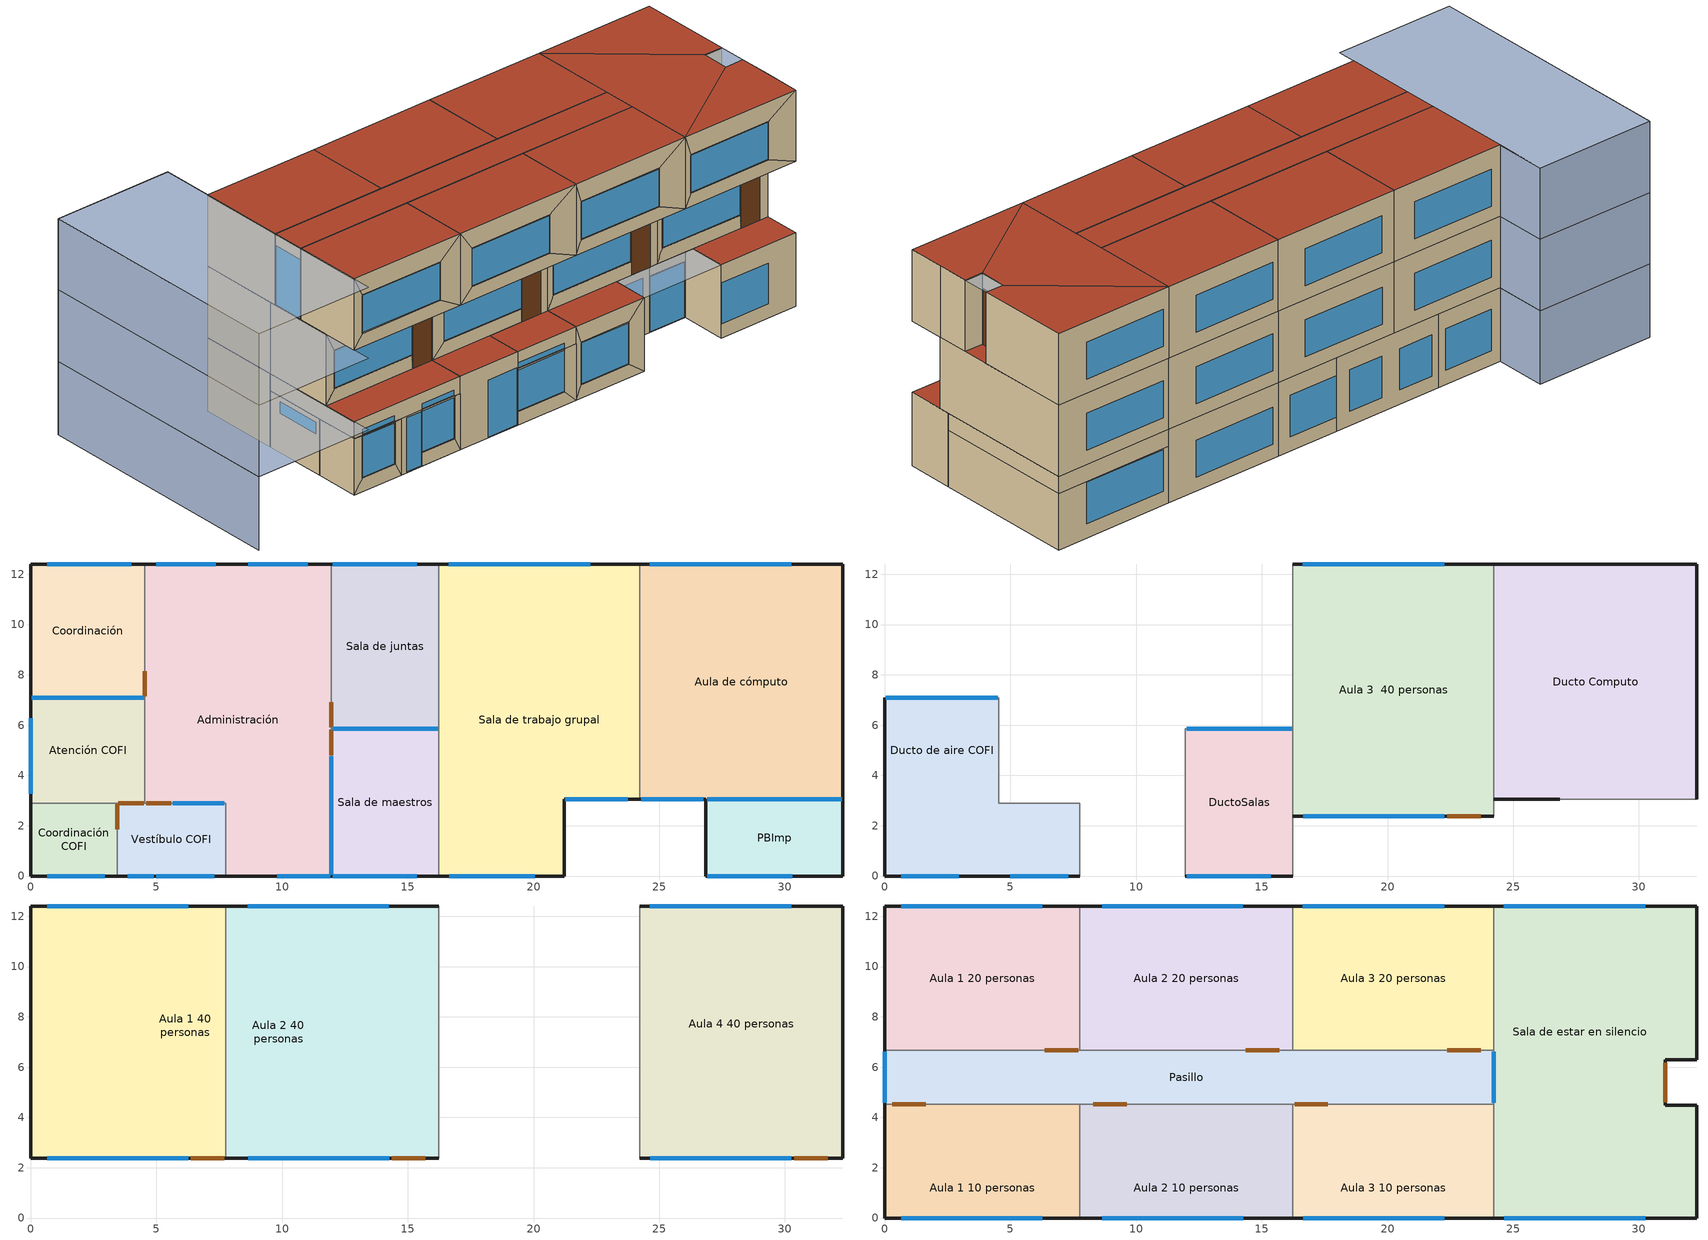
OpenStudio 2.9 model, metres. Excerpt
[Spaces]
Coordinación COFI
 floor ground: 3.44,2.9 3.44,0 0,0 0,2.9 z0
 wall outside: 0,2.9 0,0 z0:3.59; 0.6,0 3,0 z0.85:3.55; 0.6,0,0.85 0,0,0 3.44,0,0 3,0,0.85; 0,0,3.59 0.6,0,3.55 3,0,3.55 3.44,0,3.59; 3.44,0,3.59 3,0,3.55 3,0,0.85 3.44,0,0; 0,0,3.59 0,0,0 0.6,0,0.85 0.6,0,3.55
 wall to Atención COFI (M-06): 3.44,2.9 0,2.9 z0:3.59
 wall to Vestíbulo COFI (M-08): 3.44,0 3.44,2.9 z0:3.59
 window: 0.65,0 2.95,0 z0.9:3.5
 door inside (MDF): 3.44,1.85 3.44,2.85 z0:2.25
Vestíbulo COFI
 floor ground: 7.75,2.9 7.75,0 3.44,0 3.44,2.9 z0
 wall outside: 4.95,0 7.35,0 z0.85:3.59; 3.44,0 4.95,0 z0:3.59; 4.95,0,0.85 4.95,0,0 7.75,0,0 7.35,0,0.85; 7.35,0,3.59 7.35,0,0.85 7.75,0,0 7.75,0,3.59
 wall to Administración: 7.75,2.9 4.54,2.9 z0:3.59
 wall to Atención COFI (KA-10_cancel): 4.54,2.9 3.44,2.9 z0:3.59
 wall to Administración (M-06): 7.75,0 7.75,2.9 z0:3.59
 window: 5,0 7.3,0 z0.9:3.5
 window (Puerta vidrio): 3.85,0 4.9,0 z0.05:3.5
 window inside: 7.7,2.9 5.64,2.9 z0.05:3.33
 door inside: 3.44,2.85 3.44,1.85 / 5.59,2.9 4.59,2.9 z0:2.25
 door inside (MDF): 4.49,2.9 3.49,2.9 z0:2.25
Administración
 floor ground: 11.96,12.41 11.96,0 7.75,0 7.75,2.9 4.54,2.9 4.54,12.41 z0
 wall outside (M-05): 7.75,0 11.96,0 / 11.96,12.41 4.54,12.41 z0:4.68
 wall to Ducto de aire COFI (M-05): 4.54,2.9 7.75,2.9 z3.59:4.68
 wall to Ducto de aire COFI (M-08): 4.54,7.09 4.54,2.9 z3.59:4.68
 wall to Coordinación: 4.54,12.41 4.54,7.09 z0:4.68
 wall to Sala de juntas (M-08): 11.96,5.86 11.96,12.41 z0:4.68
 wall to Sala de maestros (KA-06_cancel): 11.96,0 11.96,5.86 z0:3.59
 wall to Ducto de aire COFI (M-06): 7.75,2.9 7.75,0 z3.59:4.68
 wall to Atención COFI (M-08): 4.54,7.09 4.54,2.9 z0:3.59
 wall to DuctoSalas (KA-06_cancel): 11.96,0 11.96,5.86 z3.59:4.68
 window: 7.35,12.41 5,12.41 / 11.01,12.41 8.66,12.41 z0.9:3.54
 window (Puerta vidrio): 9.81,0 11.91,0 z0.05:3.67
 window inside: 11.96,0.05 11.96,4.76 z0.05:3.38
 door inside (MDF): 11.96,4.81 11.96,5.81 / 11.96,5.91 11.96,6.91 / 4.54,8.14 4.54,7.14 z0:2.25
 roof outside: 11.96,0 11.96,2.38 7.75,2.38 7.75,0 z4.68
Sala de maestros
 floor ground: 16.23,5.86 16.23,0 11.96,0 11.96,5.86 z0
 wall outside: 11.96,0 15.41,0 z0.85:3.59; 15.41,0,3.59 15.41,0,0.85 16.23,0,0 16.23,0,3.59; 11.96,0,0.85 11.96,0,0 16.23,0,0 15.41,0,0.85
 wall to Sala de juntas (M-08): 16.23,5.86 11.96,5.86 z0:3.59
 wall to Sala de trabajo grupal: 16.23,0 16.23,5.86 z0:3.59
 window (KA-11): 12.01,0 15.36,0 z0.9:3.5
Sala de trabajo grupal
 floor ground: 24.23,12.41 24.23,3.05 21.22,3.05 21.22,0 16.23,0 16.23,12.41 z0
 wall outside: 24.23,12.41 16.23,12.41 / 21.22,0 21.22,3.05 z0:4.68; 16.6,0 20.1,0 z0.85:3.55; 16.6,0,0.85 16.23,0,0 21.22,0,0 20.1,0,0.85; 21.22,0,4.68 20.1,0,3.55 20.1,0,0.85 21.22,0,0; 16.23,0,4.68 16.6,0,3.55 20.1,0,3.55 21.22,0,4.68; 16.23,0,4.68 16.23,0,0 16.6,0,0.85 16.6,0,3.55
 wall outside (KA-12_cancel): 21.22,3.05 24.23,3.05 z0:4.68
 wall to DuctoSalas: 16.23,5.86 16.23,0 z3.59:4.68
 wall to Sala de juntas: 16.23,12.41 16.23,5.86 z0:4.68
 wall to Ducto Computo: 24.23,3.05 24.23,12.41 z3.59:4.68
 wall to Aula de cómputo: 24.23,3.05 24.23,12.41 z0:3.59
 window (KA-11): 16.65,0 20.05,0 z0.9:3.5
 window: 22.25,12.41 16.63,12.41 z0.9:3.26
 window (Puerta vidrio): 21.27,3.05 23.75,3.05 z0.05:3.67
 roof outside: 21.22,0 21.22,2.38 16.23,2.38 16.23,0 z4.68
PBImp
 floor ground: 32.3,3.05 32.3,0 26.85,0 26.85,3.05 z0
 wall outside: 26.85,3.05 26.85,0 / 32.3,0 32.3,3.05 z0:4.68
 wall outside (KA-13_cancel): 26.85,0 32.3,0 z0:4.68
 wall to Ducto Computo (KA-20_cancel): 32.3,3.05 26.85,3.05 z3.59:4.68
 wall to Aula de cómputo (KA-20_cancel): 32.3,3.05 26.85,3.05 z0:3.59
 window (KA-13_vidrio): 26.9,0 30.3,0 z0.9:3.5
 window inside (KA-20_vidrio): 32.24,3.05 26.9,3.05 z0.05:3.38
 roof outside (PS-01): 32.3,0 32.3,2.38 26.85,2.38 26.85,0 z4.68
Atención COFI
 floor ground: 4.54,7.09 4.54,2.9 0,2.9 0,7.09 z0
 wall outside: 0,7.09 0,2.9 z0:3.59
 wall to Coordinación: 4.54,7.09 0,7.09 z0:3.59
 window: 0,6.27 0,3.27 z2.5:3.25
Aula de cómputo
 floor ground: 32.3,12.41 32.3,3.05 24.23,3.05 24.23,12.41 z0
 wall outside: 32.3,12.41 24.23,12.41 / 24.23,3.05 26.85,3.05 z0:3.59
 wall outside (M-16_MC-04): 32.3,3.05 32.3,12.41 z0:3.59
 window: 30.25,12.41 24.63,12.41 z0.9:3.54
 window (Puerta vidrio): 24.28,3.05 26.76,3.05 z0.05:3.54
 window inside (KA-20_vidrio): 26.9,3.05 32.25,3.05 z0.05:3.38
Sala de juntas
 floor ground: 16.23,12.41 16.23,5.86 11.96,5.86 11.96,12.41 z0
 wall outside: 16.23,12.41 11.96,12.41 z0:4.68
 wall to DuctoSalas: 11.96,5.86 16.23,5.86 z3.59:4.68
 window: 15.35,12.41 12.01,12.41 z0.9:3.54
 window inside: 12.01,5.86 16.18,5.86 z3.64:3.96
Coordinación
 floor ground: 4.54,12.41 4.54,7.09 0,7.09 0,12.41 z0
 wall outside (M-16_MC-04_M-16): 0,12.41 0,7.09 z0:4.68
 wall outside: 4.54,12.41 0,12.41 z0:4.68
 wall to Ducto de aire COFI: 0,7.09 4.54,7.09 z3.59:4.68
 window: 4,12.41 0.65,12.41 z0.9:3.54
 window inside: 0.05,7.09 4.49,7.09 z3.64:3.96
Aula 3  40 personas
 floor outside: 24.23,3.05 24.23,2.38 21.22,2.38 21.22,3.05 z4.68
 floor to Sala de trabajo grupal: 24.23,12.41 24.23,3.05 21.22,3.05 21.22,2.38 16.23,2.38 16.23,12.41 z4.68
 wall outside: 22.31,2.38 24.23,2.38 / 24.23,12.41 16.23,12.41 z4.68:9.23; 16.6,2.38 22.31,2.38 z5.53:7.99; 16.23,2.38,9.23 16.23,2.38,4.68 16.6,2.38,5.53 16.6,2.38,7.99; 16.23,2.38,9.23 16.6,2.38,7.99 22.31,2.38,7.99 22.31,2.38,9.23; 16.6,2.38,5.53 16.23,2.38,4.68 22.31,2.38,4.68 22.31,2.38,5.53
 wall to Aula 2 40 personas: 16.23,12.41 16.23,2.38 z4.68:9.23
 wall to Aula 4 40 personas: 24.23,2.38 24.23,12.41 z4.68:9.23
 window: 16.65,2.38 22.26,2.38 / 22.25,12.41 16.63,12.41 z5.58:7.94
 door: 22.37,2.38 23.7,2.38 z4.68:8.43
Ducto de aire COFI
 floor to Atención COFI (CieloFalso): 4.54,7.09 4.54,2.9 0,2.9 0,7.09 z3.59
 floor to Vestíbulo COFI (CieloFalso): 7.75,2.9 7.75,0 3.44,0 3.44,2.9 z3.59
 floor to Coordinación COFI (CieloFalso): 3.44,2.9 3.44,0 0,0 0,2.9 z3.59
 wall outside: 0,7.09 0,0 7.75,0 z3.59:4.68
 window (Apertura): 0.65,0 2.95,0 / 5,0 7.3,0 z3.64:3.96
 roof outside: 7.75,0 7.75,2.38 0,2.38 0,0 z4.68
DuctoSalas
 floor to Sala de maestros (CieloFalso): 16.23,5.86 16.23,0 11.96,0 11.96,5.86 z3.59
 wall outside: 11.96,0 16.23,0 z3.59:4.68
 window (Apertura): 12.01,0 15.36,0 z3.64:3.96
 roof outside: 16.23,0 16.23,2.38 11.96,2.38 11.96,0 z4.68
Ducto Computo
 floor to Aula de cómputo (CieloFalso): 32.3,12.41 32.3,3.05 24.23,3.05 24.23,12.41 z3.59
 wall outside (KA-20_cancel): 24.23,3.05 26.85,3.05 z3.59:4.68
 wall outside: 32.3,12.41 24.23,12.41 z3.59:4.68
 wall outside (M-16_MC-04): 32.3,3.05 32.3,12.41 z3.59:4.68
Aula 1 40 personas
 floor to Ducto de aire COFI: 4.54,7.09 4.54,2.9 7.75,2.9 7.75,2.38 0,2.38 0,7.09 z4.68
 floor to Coordinación: 4.54,12.41 4.54,7.09 0,7.09 0,12.41 z4.68
 floor to Administración: 7.75,12.41 7.75,2.9 4.54,2.9 4.54,12.41 z4.68
 wall outside (M-16_MC-04_M-16): 0,12.41 0,7.09 z4.68:9.23
 wall outside: 7.75,12.41 0,12.41 / 6.31,2.38 7.75,2.38 / 0,7.09 0,2.38 z4.68:9.23; 0.6,2.38 6.31,2.38 z5.53:7.99; 0.6,2.38,5.53 0,2.38,4.68 6.31,2.38,4.68 6.31,2.38,5.53; 0,2.38,9.23 0.6,2.38,7.99 6.31,2.38,7.99 6.31,2.38,9.23; 0,2.38,9.23 0,2.38,4.68 0.6,2.38,5.53 0.6,2.38,7.99
 wall to Aula 2 40 personas: 7.75,2.38 7.75,12.41 z4.68:9.23
 window: 0.65,2.38 6.26,2.38 / 6.26,12.41 0.65,12.41 z5.58:7.94
 door: 6.37,2.38 7.7,2.38 z4.68:8.43
Aula 2 40 personas
 floor to Sala de juntas: 16.23,12.41 16.23,5.86 11.96,5.86 11.96,12.41 z4.68
 floor to DuctoSalas: 16.23,5.86 16.23,2.38 11.96,2.38 11.96,5.86 z4.68
 floor to Administración: 11.96,12.41 11.96,2.38 7.75,2.38 7.75,12.41 z4.68
 wall outside: 16.23,12.41 7.75,12.41 / 14.31,2.38 16.23,2.38 z4.68:9.23; 8.6,2.38 14.31,2.38 z5.53:7.99; 7.75,2.38,9.23 7.75,2.38,4.68 8.6,2.38,5.53 8.6,2.38,7.99; 8.6,2.38,5.53 7.75,2.38,4.68 14.31,2.38,4.68 14.31,2.38,5.53; 7.75,2.38,9.23 8.6,2.38,7.99 14.31,2.38,7.99 14.31,2.38,9.23
 window: 8.65,2.38 14.26,2.38 / 14.25,12.41 8.64,12.41 z5.58:7.94
 door: 14.36,2.38 15.69,2.38 z4.68:8.43
Aula 4 40 personas
 floor outside: 26.85,3.05 26.85,2.38 24.23,2.38 24.23,3.05 z4.68
 floor to PBImp: 32.3,3.05 32.3,2.38 26.85,2.38 26.85,3.05 z4.68
 floor to Ducto Computo: 32.3,12.41 32.3,3.05 24.23,3.05 24.23,12.41 z4.68
 wall outside: 30.31,2.38 32.3,2.38 / 32.3,12.41 24.23,12.41 z4.68:9.23; 24.6,2.38 30.31,2.38 z5.53:7.99; 24.6,2.38,5.53 24.23,2.38,4.68 30.31,2.38,4.68 30.31,2.38,5.53; 24.23,2.38,9.23 24.6,2.38,7.99 30.31,2.38,7.99 30.31,2.38,9.23; 24.23,2.38,9.23 24.23,2.38,4.68 24.6,2.38,5.53 24.6,2.38,7.99
 wall outside (M-16_MC-04): 32.3,2.38 32.3,12.41 z4.68:9.23
 window: 24.65,2.38 30.26,2.38 / 30.25,12.41 24.63,12.41 z5.58:7.94
 door: 30.37,2.38 31.7,2.38 z4.68:8.43
 roof outside: 32.3,4.48 32.3,6.29 31.05,6.29 31.05,4.48 z9.23
Aula 1 10 personas
 floor outside: 7.75,2.38 7.75,0 0,0 0,2.38 z9.23
 floor to Aula 1 40 personas: 7.75,4.53 7.75,2.38 0,2.38 0,4.53 z9.23
 wall outside: 0,4.53 0,0 z9.23:13.78; 0.6,0 6.31,0 z10.08:12.54; 0,0,13.78 0.6,0,12.54 6.31,0,12.54 7.75,0,13.78; 0.6,0,10.08 0,0,9.23 7.75,0,9.23 6.31,0,10.08; 7.75,0,13.78 6.31,0,12.54 6.31,0,10.08 7.75,0,9.23; 0,0,13.78 0,0,9.23 0.6,0,10.08 0.6,0,12.54
 wall to Pasillo: 7.75,4.53 0,4.53 z9.23:13.78
 wall to Aula 2 10 personas: 7.75,0 7.75,4.53 z9.23:13.78
 window: 0.65,0 6.26,0 z10.13:12.49
 door inside: 1.63,4.53 0.3,4.53 z9.23:12.98
 roof outside: 7.75,0 7.75,4.53 0,4.53 0,0 z13.78
Aula 2 10 personas
 floor outside: 16.23,2.38 16.23,0 7.75,0 7.75,2.38 z9.23
 floor to Aula 2 40 personas: 16.23,4.53 16.23,2.38 7.75,2.38 7.75,4.53 z9.23
 wall outside: 8.6,0 14.31,0 z10.08:12.54; 7.75,0,13.78 7.75,0,9.23 8.6,0,10.08 8.6,0,12.54; 16.23,0,13.78 14.31,0,12.54 14.31,0,10.08 16.23,0,9.23; 7.75,0,13.78 8.6,0,12.54 14.31,0,12.54 16.23,0,13.78; 8.6,0,10.08 7.75,0,9.23 16.23,0,9.23 14.31,0,10.08
 wall to Pasillo: 16.23,4.53 7.75,4.53 z9.23:13.78
 wall to Aula 3 10 personas: 16.23,0 16.23,4.53 z9.23:13.78
 window: 8.65,0 14.26,0 z10.13:12.49
 door inside: 9.63,4.53 8.3,4.53 z9.23:12.98
 roof outside: 16.23,0 16.23,4.53 7.75,4.53 7.75,0 z13.78
Aula 3 10 personas
 floor outside: 24.23,2.38 24.23,0 16.23,0 16.23,2.38 z9.23
 floor to Aula 3  40 personas: 24.23,4.53 24.23,2.38 16.23,2.38 16.23,4.53 z9.23
 wall outside: 16.6,0 22.31,0 z10.08:12.54; 16.23,0,13.78 16.6,0,12.54 22.31,0,12.54 24.23,0,13.78; 16.6,0,10.08 16.23,0,9.23 24.23,0,9.23 22.31,0,10.08; 24.23,0,13.78 22.31,0,12.54 22.31,0,10.08 24.23,0,9.23; 16.23,0,13.78 16.23,0,9.23 16.6,0,10.08 16.6,0,12.54
 wall to Pasillo: 24.23,4.53 16.23,4.53 z9.23:13.78
 wall to Sala de estar en silencio: 24.23,0 24.23,4.53 z9.23:13.78
 window: 16.65,0 22.26,0 z10.13:12.49
 door inside: 17.63,4.53 16.3,4.53 z9.23:12.98
 roof outside: 24.23,0 24.23,4.53 16.23,4.53 16.23,0 z13.78
Sala de estar en silencio
 floor outside: 32.3,2.38 32.3,0 24.23,0 24.23,2.38 z9.23
 floor to Aula 4 40 personas: 32.3,12.41 32.3,6.29 31.05,6.29 31.05,12.41 z9.23; 32.3,4.49 32.3,2.38 31.05,2.38 31.05,4.49 z9.23; 31.05,12.41 31.05,2.38 24.23,2.38 24.23,12.41 z9.23
 wall outside: 32.3,12.41 24.23,12.41 / 32.3,0 32.3,2.38 z9.23:13.78; 24.6,0 30.31,0 z10.08:12.54; 32.3,0,13.78 30.31,0,12.54 30.31,0,10.08 32.3,0,9.23; 24.23,0,13.78 24.23,0,9.23 24.6,0,10.08 24.6,0,12.54; 24.23,0,13.78 24.6,0,12.54 30.31,0,12.54 32.3,0,13.78; 24.6,0,10.08 24.23,0,9.23 32.3,0,9.23 30.31,0,10.08
 wall outside (MC-04): 32.3,2.38 32.3,4.49 31.05,4.49 31.05,6.29 z9.23:13.78
 wall outside (M-16_MC-04): 31.05,6.29 32.3,6.29 32.3,12.41 z9.23:13.78
 wall to Pasillo: 24.23,6.67 24.23,4.53 z9.23:13.78
 wall to Aula 3 20 personas: 24.23,12.41 24.23,6.67 z9.23:13.78
 window: 24.65,0 30.26,0 / 30.25,12.41 24.63,12.41 z10.13:12.49
 window inside: 24.23,6.62 24.23,4.58 z9.28:13.03
 door (Puerta Metalica): 31.05,4.59 31.05,6.17 z9.23:12.81
 roof outside: 32.3,0 32.3,4.49 31.05,4.49 24.23,0 z13.78; 32.3,6.29 32.3,12.41 24.23,12.41 31.05,6.29 z13.78; 24.23,0 31.05,4.49 31.05,6.29 24.23,12.41 z13.78
Pasillo
 floor to Aula 1 40 personas: 7.75,6.67 7.75,4.53 0,4.53 0,6.67 z9.23
 floor to Aula 3  40 personas: 24.23,6.67 24.23,4.53 16.23,4.53 16.23,6.67 z9.23
 floor to Aula 2 40 personas: 16.23,6.67 16.23,4.53 7.75,4.53 7.75,6.67 z9.23
 wall outside: 0,6.67 0,4.53 z9.23:13.78
 wall to Aula 1 20 personas: 7.75,6.67 0,6.67 z9.23:13.78
 wall to Aula 2 20 personas: 16.23,6.67 7.75,6.67 z9.23:13.78
 wall to Aula 3 20 personas: 24.23,6.67 16.23,6.67 z9.23:13.78
 window: 0,6.62 0,4.58 z9.28:13.03
 door inside: 23.7,6.67 22.37,6.67 / 7.7,6.67 6.37,6.67 / 15.7,6.67 14.37,6.67 z9.23:12.98
 roof outside: 24.23,4.53 24.23,6.67 0,6.67 0,4.53 z13.78
Aula 1 20 personas
 floor to Aula 1 40 personas: 7.75,12.41 7.75,6.67 0,6.67 0,12.41 z9.23
 wall outside (M-16_MC-04_M-16): 0,12.41 0,6.67 z9.23:13.78
 wall outside: 7.75,12.41 0,12.41 z9.23:13.78
 wall to Aula 2 20 personas: 7.75,6.67 7.75,12.41 z9.23:13.78
 window: 6.26,12.41 0.65,12.41 z10.13:12.49
 roof outside: 7.75,6.67 7.75,12.41 0,12.41 0,6.67 z13.78
Aula 2 20 personas
 floor to Aula 2 40 personas: 16.23,12.41 16.23,6.67 7.75,6.67 7.75,12.41 z9.23
 wall outside: 16.23,12.41 7.75,12.41 z9.23:13.78
 wall to Aula 3 20 personas: 16.23,6.67 16.23,12.41 z9.23:13.78
 window: 14.25,12.41 8.66,12.41 z10.13:12.49
 roof outside: 16.23,6.67 16.23,12.41 7.75,12.41 7.75,6.67 z13.78
Aula 3 20 personas
 floor to Aula 3  40 personas: 24.23,12.41 24.23,6.67 16.23,6.67 16.23,12.41 z9.23
 wall outside: 24.23,12.41 16.23,12.41 z9.23:13.78
 window: 22.25,12.41 16.63,12.41 z10.13:12.49
 roof outside: 24.23,6.67 24.23,12.41 16.23,12.41 16.23,6.67 z13.78
shading: 0,12.41 0,15.81 / 0,15.81 -8,15.81 / -8,15.81 -8,-1.19 z9.23:13.78; 0,12.41 0,15.81 / 0,15.81 -8,15.81 / -8,15.81 -8,-1.19 z4.68:9.23; 0,12.41 0,15.81 / 0,15.81 -8,15.81 / -8,15.81 -8,-1.19 z0:4.68; 26.85,0 26.85,2.38 21.22,2.38 21.22,0 z4.68; 0,-1.19 0,15.81 -8,15.81 -8,-1.19 z13.78; 0,-1.19 0,15.81 -8,15.81 -8,-1.19 z9.23; 0,-1.19 0,15.81 -8,15.81 -8,-1.19 z4.68; 32.3,4.49 32.3,6.29 31.05,6.29 31.05,4.49 z13.78
[Site]
TEMIXCO MOR: Latitude {deg}=18.51; Longitude {deg}=-99.14; Time Zone {hr}=-6; Elevation {m}=1280
[ClimateZones]
Climate Zone Institution Name 2=CEC; Climate Zone Document Name 2=California Climate Zone Descriptions; Climate Zone Document Year 2=1995
[Building]
Nuevo edificio LIER
[Construction]
Apertura: Ventana_de_aire
M-05: tabique_hueco_C1_L20_a30, tabique_hueco_C2_L100, tabique_hueco_C3_L20_a30
M-16_MC-04_M-16: concreto_fc250_L200_a50, fachaleta_L10_a30, fachaleta_L10_a30
M-16_MC-04: fachaleta_L10_a30, concreto_fc250_L200_a50
Puerta Metalica: MetalDecking_L2_a40
KA-06_cancel; KA-10_cancel; KA-12_cancel; KA-13_cancel; KA-20_cancel: aluminio_SE VA a NOMASS
PS-05: impermeabilizante_L5_a30, vermiculita_L100, concreto_fc250_L170
KA-11; KA-13_vidrio; KA-20_vidrio; Ventanas: SGSWM_Single6mm
M-06: durock_L13_a30, lana_L64, durock_L13_a30
M-08: durock_L13_a30, lana_L64, durock_L13_a30, lana_L64, durock_L13_a30
PS-01: concreto_fc150_L80_a70
PS-12: concreto_fc150_marmol_L80_a70
MC-04: concreto_fc250_L200_a50
MDF: madera_L20_a30
Puerta vidrio: SGSWM_Single10mm
CieloFalso: F16AcousticTile_L19_a30
[WindowMaterial:SimpleGlazingSystem]
Name | U-Factor {W/m2-K} | Solar Heat Gain Coefficient | Visible Transmittance
SGSWM_Single6mm | 5.8 | 0.81 | 0.88
Ventana_de_aire | 7 | 0.9999 | 0.9999
SGSWM_Single10mm | 5.7 | 0.75 | 0.86
[DefaultConstructionSet]
Name | Default Exterior Surface Constructions | Default Interior Surface Constructions | Default Ground Contact Surface Constructions | Default Exterior SubSurface Constructions | Default Interior SubSurface Constructions
M-05 | Default Surface Constructions 19 | Default Surface Constructions 20 | Default Surface Constructions 21 | Default Sub Surface Constructions 13 | Default Sub Surface Constructions 14
N1 | Default Surface Constructions 4 | Default Surface Constructions 5 | Default Surface Constructions 6 | Default Sub Surface Constructions 3 | Default Sub Surface Constructions 4
N2 | Default Surface Constructions 7 | Default Surface Constructions 8 | Default Surface Constructions 9 | Default Sub Surface Constructions 5 | Default Sub Surface Constructions 6
[DefaultSurfaceConstructions]
Name | Floor Construction | Wall Construction | Roof Ceiling Construction
Default Surface Constructions 19; Default Surface Constructions 20 | PS-12 | M-05 | PS-01
Default Surface Constructions 21 | PS-12
Default Surface Constructions 4; Default Surface Constructions 5 | PS-01 | M-05 | PS-01
Default Surface Constructions 6; Default Surface Constructions 9
Default Surface Constructions 7; Default Surface Constructions 8 | PS-01 | M-05 | PS-05
[DefaultSubSurfaceConstructions]
Name | Fixed Window Construction | Operable Window Construction | Door Construction
Default Sub Surface Constructions 13; Default Sub Surface Constructions 3; Default Sub Surface Constructions 5 | Ventanas | Ventanas | Puerta Metalica
Default Sub Surface Constructions 14 | Apertura | Apertura | Apertura
Default Sub Surface Constructions 4; Default Sub Surface Constructions 6 | Apertura | Apertura | Puerta Metalica
[Material]
Name | Roughness | Thickness {m} | Conductivity {W/m-K} | Density {kg/m3} | Specific Heat {J/kg-K} | Thermal Absorptance | Solar Absorptance | Visible Absorptance
madera_L20_a30 | Smooth | 0.02 | 0.14 | 600 | 1210 | 0.8 | 0.3 | 0.89
concreto_fc250_L200_a50 | MediumRough | 0.2 | 2 | 2400 | 1000 | 0.9 | 0.5 | 0.5
impermeabilizante_L5_a30 | VeryRough | 0.005 | 0.16 | 1121.29 | 1460 | 0.9 | 0.3 | 0.3
fachaleta_L10_a30 | Smooth | 0.01 | 0.7 | 1970 | 800 | 0.9 | 0.7 | 0.7
durock_L13_a30 | Smooth | 0.013 | 0.029 | 1920 | 670 | 0.9 | 0.3 | 0.3
concreto_fc150_marmol_L80_a70; concreto_fc150_L80_a70 | MediumRough | 0.08 | 1.3 | 1800 | 1000 | 0.9 | 0.7 | 0.7
tabique_hueco_C1_L20_a30; tabique_hueco_C3_L20_a30 | MediumRough | 0.02 | 0.7 | 1970 | 800 | 0.9 | 0.3 | 0.3
lana_L64 | Rough | 0.064 | 0.045 | 10 | 700 | 0.9 | 0.7 | 0.7
tabique_hueco_C2_L100 | MediumRough | 0.1 | 0.5144 | 1.29 | 1004 | 0.9 | 0.7 | 0.7
vermiculita_L100 | Rough | 0.1 | 0.19 | 700 | 800 | 0.9 | 0.7 | 0.7
aluminio_SE VA a NOMASS | Smooth | 0.05 | 225.94 | 2698 | 921 | 0.9 | 0.7 | 0.7
MetalDecking_L2_a40 | Smooth | 0.002 | 45.006 | 7680 | 418.4 | 0.9 | 0.4 | 0.4
F16AcousticTile_L19_a30 | MediumSmooth | 0.019 | 0.06 | 368 | 590 | 0.9 | 0.3 | 0.3
concreto_fc250_L170 | MediumRough | 0.17 | 2 | 2400 | 1000 | 0.9 | 0.7 | 0.7
[BuildingStory]
Name | Nominal Z Coordinate {m} | Nominal Floor to Floor Height {m} | Nominal Floor to Ceiling Height {m}
Nivel 2 | 9.3 | 4.55 | 4.55
Nivel 1 | 4.68 | 4.55 | 4.55
Planta Baja | 0 | 4.68 | 3.5
Planta Baja Cielo | 0 | 3.59 | 3.59
Ductos Planta Baja | 3.59 | 1.09 | 1.09
[Space]
Name | Default Construction Set | Building Story | Thermal Zone
Coordinación COFI | M-05 | Planta Baja Cielo | PBCoorCOFI
Vestíbulo COFI | M-05 | Planta Baja Cielo | PBVestibulo
Administración | M-05 | Planta Baja | PBAdm
Sala de maestros | M-05 | Planta Baja Cielo | PBSMaestros
Sala de trabajo grupal | M-05 | Planta Baja | PBStr
PBImp | M-05 | Planta Baja | PBImp
Atención COFI | M-05 | Planta Baja Cielo | PBAtencionCOFI
Aula de cómputo | M-05 | Planta Baja Cielo | PBSCom
Sala de juntas | M-05 | Planta Baja | PBSJuntas
Coordinación | M-05 | Planta Baja | PBCoordinacion
Aula 1 40 personas | N1 | Nivel 1 | N1Au401
Aula 2 40 personas | N1 | Nivel 1 | N1Au402
Aula 3  40 personas | N1 | Nivel 1 | N1Au403
Aula 4 40 personas | N1 | Nivel 1 | N1Au404
Aula 1 10 personas | N2 | Nivel 2 | N2Au101
Aula 2 10 personas | N2 | Nivel 2 | N2Au102
Aula 3 10 personas | N2 | Nivel 2 | N2Au103
Sala de estar en silencio | N2 | Nivel 2 | N2Str
Pasillo | N2 | Nivel 2 | N2Pasillo
Aula 1 20 personas | N2 | Nivel 2 | N2Au201
Aula 2 20 personas | N2 | Nivel 2 | N2Au202
Aula 3 20 personas | N2 | Nivel 2 | N2Au203
Ducto de aire COFI | M-05 | Ductos Planta Baja | PBDuctoCOFI
DuctoSalas | M-05 | Ductos Planta Baja | PBDuctoSalas
Ducto Computo | M-05 | Ductos Planta Baja | PBDuctoSCom
[ThermalZone] Use Ideal Air Loads=No
Name | Thermostat | Humidistat
PBCoorCOFI | Thermostat Setpoint Dual Setpoint 1
PBVestibulo | Thermostat Setpoint Dual Setpoint 12
PBSJuntas | Thermostat Setpoint Dual Setpoint 16
PBSMaestros | Thermostat Setpoint Dual Setpoint 17
PBAdm | Thermostat Setpoint Dual Setpoint 18
PBStr | Thermostat Setpoint Dual Setpoint 19
PBAtencionCOFI | Thermostat Setpoint Dual Setpoint 20
N1Au404 | Thermostat Setpoint Dual Setpoint 21
PBImp | Thermostat Setpoint Dual Setpoint 22
N2Au202 | Thermostat Setpoint Dual Setpoint 2
PBSCom | Thermostat Setpoint Dual Setpoint 3
PBCoordinacion | Thermostat Setpoint Dual Setpoint 4
N1Au401 | Thermostat Setpoint Dual Setpoint 5
N1Au402 | Thermostat Setpoint Dual Setpoint 6
N1Au403 | Thermostat Setpoint Dual Setpoint 7
N2Au101 | Thermostat Setpoint Dual Setpoint 8
N2Au102 | Thermostat Setpoint Dual Setpoint 9
N2Au103 | Thermostat Setpoint Dual Setpoint 10
N2Str | Thermostat Setpoint Dual Setpoint 11
N2Pasillo | Thermostat Setpoint Dual Setpoint 13 | Zone Control Humidistat 1
N2Au201 | Thermostat Setpoint Dual Setpoint 14
N2Au203 | Thermostat Setpoint Dual Setpoint 15
PBDuctoCOFI | Thermostat Setpoint Dual Setpoint 23
PBDuctoSalas | Thermostat Setpoint Dual Setpoint 24
PBDuctoSCom | Thermostat Setpoint Dual Setpoint 25
[Sizing:Zone] Zone Cooling Design Supply Air Temperature Input Method=SupplyAirTemperature; Zone Cooling Design Supply Air Temperature {C}=14; Zone Cooling Design Supply Air Temperature Difference {deltaC}=11.11; Zone Heating Design Supply Air Temperature Input Method=SupplyAirTemperature; Zone Heating Design Supply Air Temperature {C}=40; Zone Heating Design Supply Air Temperature Difference {deltaC}=11.11; Zone Cooling Design Supply Air Humidity Ratio {kg-H2O/kg-air}=0.0085; Zone Heating Design Supply Air Humidity Ratio {kg-H2O/kg-air}=0.008; Cooling Design Air Flow Method=DesignDay; Heating Design Air Flow Method=DesignDay; Account for Dedicated Outdoor Air System=No; Dedicated Outdoor Air System Control Strategy=NeutralSupplyAir; Dedicated Outdoor Air Low Setpoint Temperature for Design {C}=autosize; Dedicated Outdoor Air High Setpoint Temperature for Design {C}=autosize
PBCoorCOFI; PBVestibulo; PBSJuntas; PBSMaestros; PBAdm; PBStr; PBAtencionCOFI; N1Au404; PBImp; N2Au202; PBSCom; PBCoordinacion; N1Au401; N1Au402; N1Au403; N2Au101; N2Au102; N2Au103; N2Str; N2Pasillo; N2Au201; N2Au203; PBDuctoCOFI; PBDuctoSalas; PBDuctoSCom
[ThermostatSetpoint:DualSetpoint] Heating Setpoint Temperature Schedule=Heating; Cooling Setpoint Temperature Schedule=Cooling
Thermostat Setpoint Dual Setpoint 1; Thermostat Setpoint Dual Setpoint 2; Thermostat Setpoint Dual Setpoint 3; Thermostat Setpoint Dual Setpoint 4; Thermostat Setpoint Dual Setpoint 5; Thermostat Setpoint Dual Setpoint 6; Thermostat Setpoint Dual Setpoint 7; Thermostat Setpoint Dual Setpoint 8; Thermostat Setpoint Dual Setpoint 9; Thermostat Setpoint Dual Setpoint 10; Thermostat Setpoint Dual Setpoint 11; Thermostat Setpoint Dual Setpoint 12; Thermostat Setpoint Dual Setpoint 13; Thermostat Setpoint Dual Setpoint 14; Thermostat Setpoint Dual Setpoint 15; Thermostat Setpoint Dual Setpoint 16; Thermostat Setpoint Dual Setpoint 17; Thermostat Setpoint Dual Setpoint 18; Thermostat Setpoint Dual Setpoint 19; Thermostat Setpoint Dual Setpoint 20; Thermostat Setpoint Dual Setpoint 21; Thermostat Setpoint Dual Setpoint 22; Thermostat Setpoint Dual Setpoint 23; Thermostat Setpoint Dual Setpoint 24; Thermostat Setpoint Dual Setpoint 25
[ZoneControl:Humidistat]
Zone Control Humidistat 1
[Schedule:Ruleset]
Name | Default Day Schedule
Cooling | Schedule Day 1
Heating | Schedule Day 2
[Schedule:Day]
Schedule Day 1: 24, 0, 20
Schedule Day 2: 24, 0, 18
